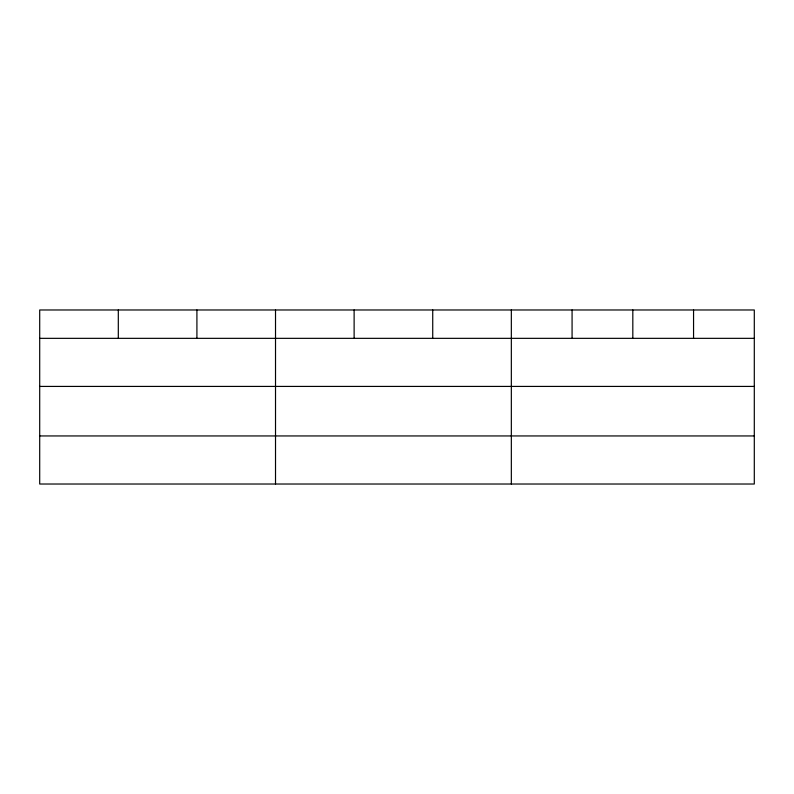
<?xml version="1.0" encoding="UTF-8"?>
<svg xmlns="http://www.w3.org/2000/svg" width="794" height="794" viewBox="0 0 794 794"><rect width="100%" height="100%" fill="white"/><g stroke="black" fill="none" stroke-linecap="round" stroke-linejoin="round"><path stroke-width="1.19" d="M754.3 386.42L754.3 309.978L39.7 309.978L39.7 484.022L754.3 484.022L754.3 386.42L39.7 386.42M39.7 338.343L754.3 338.343M39.7 435.946L754.3 435.946M693.559 309.978L693.559 338.343M632.818 309.978L632.818 338.343M572.077 309.978L572.077 338.343M511.336 309.978L511.336 484.022M432.73 309.978L432.73 338.343M354.124 309.978L354.124 338.343M275.518 309.978L275.518 484.022M196.912 309.978L196.912 338.343M118.306 309.978L118.306 338.343"/></g></svg>
